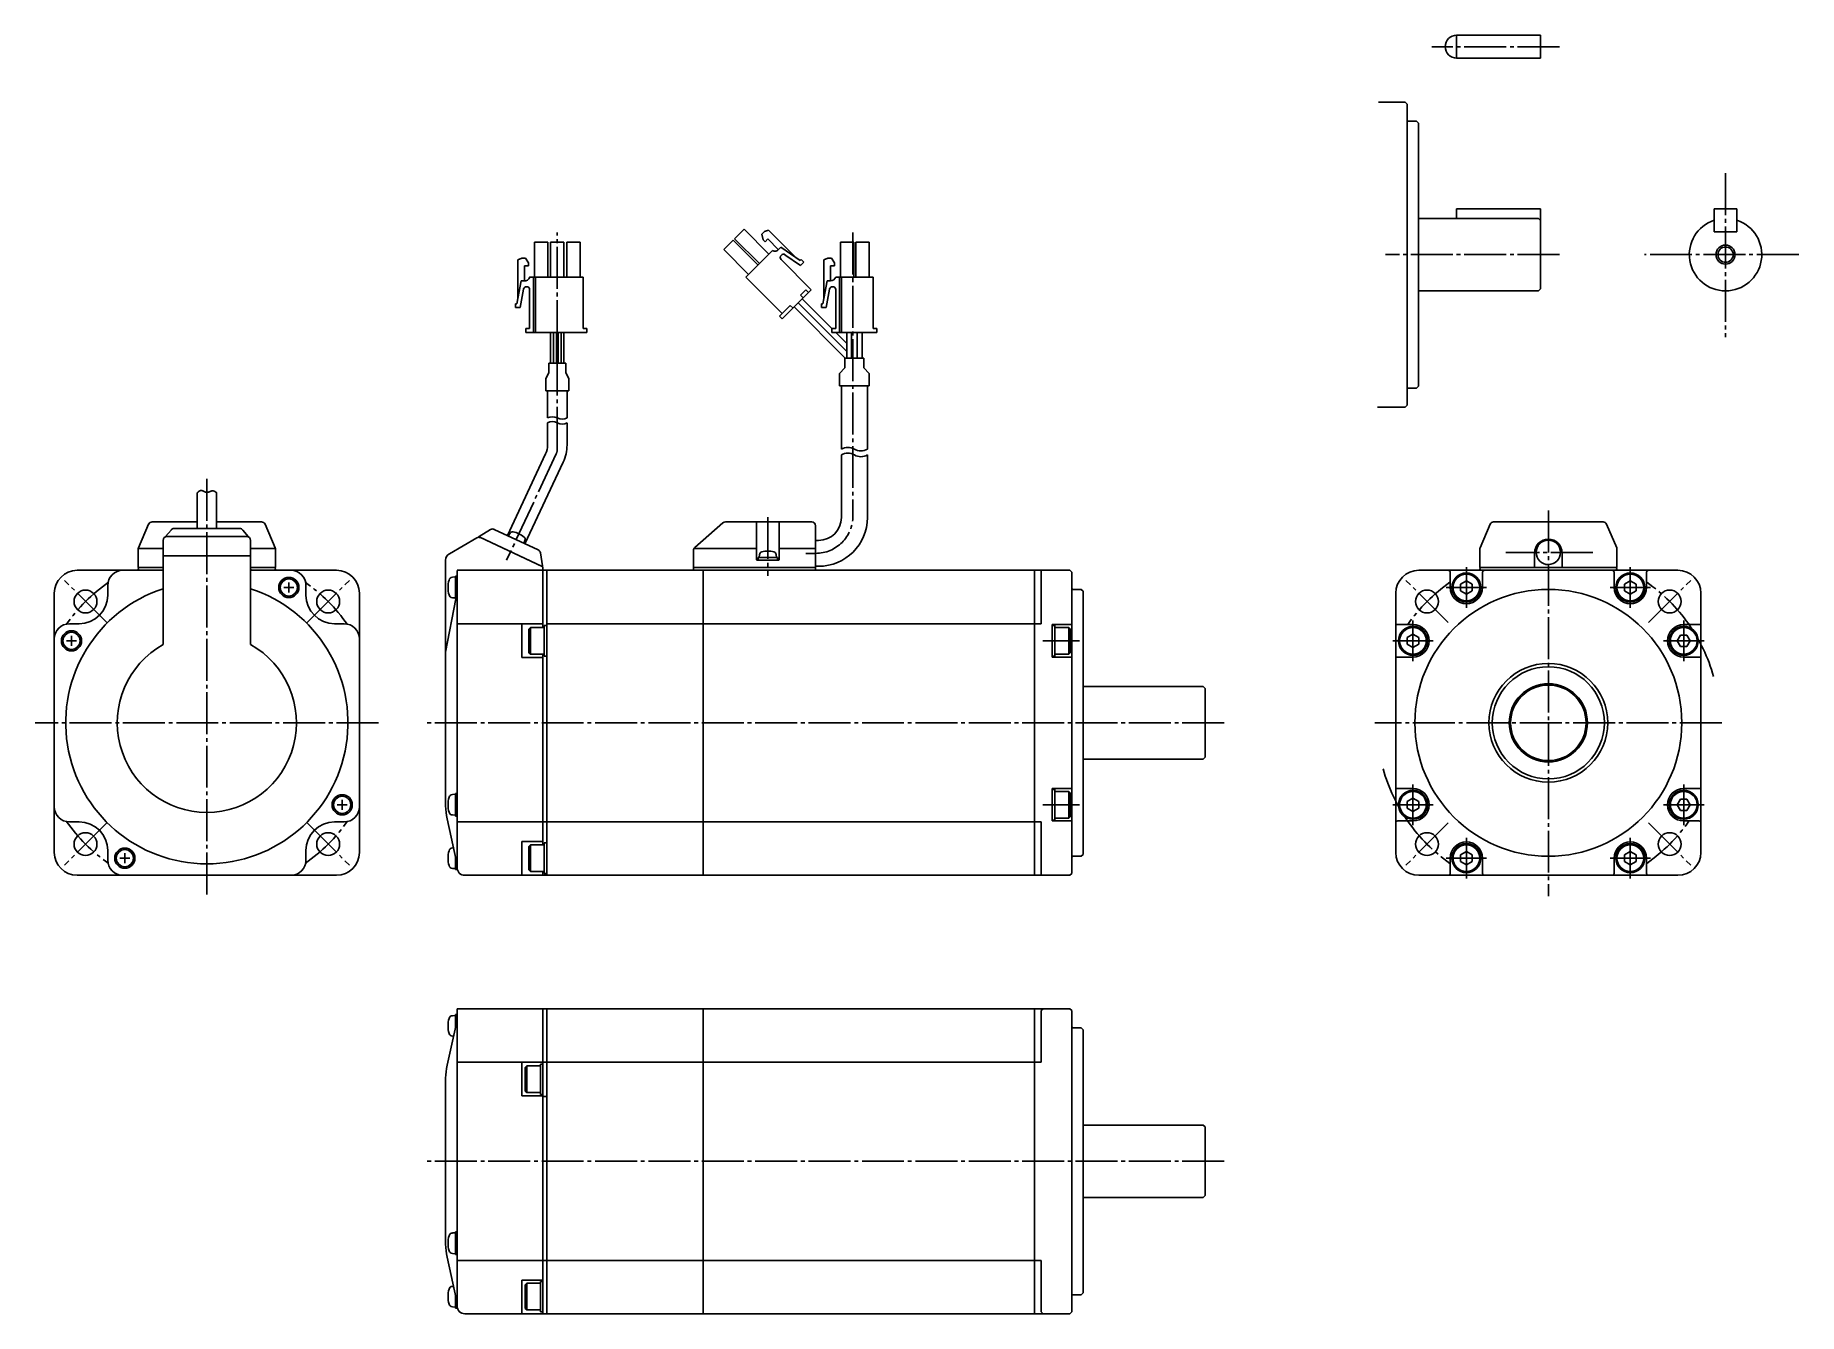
# Model space of a CAD drawing. Extents: x -213 to 250, y -140 to 195.
import ezdxf

# ---------------------------------------------------------------- set-up
doc = ezdxf.new("R2010")
doc.units = 0
doc.linetypes.add('DASH_CENTER', pattern=[14, 11, -1, 1, -1])
doc.layers.get('0').update_dxf_attribs({"linetype": 'CONTINUOUS'})

msp = doc.modelspace()

# ---------------------------------------------------------------- linework, layer by layer
at = {"color": 7, "linetype": 'CONTINUOUS'}
for p, q in [((181.81, 195.35), (159.81, 195.35)), ((159.81, 189.35), (159.81, 195.35)), ((181.81, 189.35), (181.81, 195.35)), ((181.81, 189.35), (159.81, 189.35)), ((139.31, 177.8), (146.31, 177.8)), ((141.62, 177.8), (146.31, 177.8)), ((146.31, 177.8), (146.81, 177.3)), ((146.81, 177.3), (146.81, 137.8)), ((147.11, 172.8), (149.31, 172.8)), ((149.31, 172.8), (149.81, 172.3)), ((149.81, 172.3), (149.81, 137.8)), ((159.81, 147.3), (159.81, 149.8)), ((159.81, 149.8), (181.81, 149.8)), ((181.81, 128.8), (181.81, 149.8)), ((227.33, 149.8), (233.33, 149.8)), ((-27.06, 144.47), (-29.53, 141.99)), ((-20.55, 137.96), (-27.06, 144.47)), ((-22.44, 143.15), (-21.73, 143.85)), ((-20.67, 144.21), (-21.73, 143.85)), ((-20.67, 144.21), (-13.51, 137.05)), ((181.31, 147.3), (149.81, 147.3)), ((181.31, 147.3), (149.81, 147.3)), ((181.81, 146.8), (181.31, 147.3)), ((181.81, 146.8), (181.31, 147.3)), ((181.81, 128.8), (181.81, 146.8)), ((227.33, 143.8), (233.33, 143.8)), ((-82.03, 141.1), (-82.03, 131.9)), ((-78.54, 141.1), (-82.03, 141.1)), ((-78.54, 131.9), (-78.54, 141.1)), ((-77.79, 141.1), (-74.29, 141.1)), ((-77.79, 131.9), (-77.79, 141.1)), ((-74.29, 141.1), (-74.29, 131.9)), ((-70.04, 141.1), (-73.54, 141.1)), ((-73.54, 141.1), (-73.54, 131.9)), ((-70.04, 131.9), (-70.04, 141.1)), ((-29.92, 141.6), (-32.4, 139.13)), ((-32.4, 139.13), (-25.89, 132.62)), ((-23.42, 135.1), (-29.92, 141.6)), ((-29.53, 141.99), (-23.03, 135.48)), ((-26.6, 131.91), (-19.67, 138.84)), ((-22.08, 141.73), (-22.44, 143.15)), ((-21.55, 141.2), (-22.08, 141.73)), ((-21.55, 141.2), (-20.85, 141.91)), ((-20.85, 141.91), (-18.02, 139.08)), ((-17.38, 139.72), (-17.9, 139.2)), ((-12.36, 136.25), (-17.38, 139.72)), ((1.73, 141.1), (-1.77, 141.1)), ((-1.77, 141.1), (-1.77, 131.9)), ((1.73, 131.9), (1.73, 141.1)), ((5.78, 141.1), (2.28, 141.1)), ((2.28, 141.1), (2.28, 131.9)), ((5.78, 131.9), (5.78, 141.1)), ((-85.37, 136.9), (-86.37, 136.4)), ((-86.37, 126.27), (-86.37, 136.4)), ((-85.37, 136.9), (-84.37, 136.9)), ((-84.62, 134.9), (-83.62, 134.9)), ((-84.62, 130.9), (-84.62, 134.9)), ((-84.37, 136.9), (-83.62, 135.65)), ((-83.62, 135.65), (-83.62, 134.9)), ((-17.37, 137.61), (-17.28, 137.69)), ((-17.37, 136.55), (-9.42, 128.59)), ((-12.24, 134.96), (-16.33, 137.78)), ((-12.07, 136.55), (-12.36, 136.25)), ((-12.24, 134.96), (-11.36, 135.84)), ((-11.36, 135.84), (-12.07, 136.55)), ((-5.11, 136.9), (-6.11, 136.4)), ((-6.11, 126.27), (-6.11, 136.4)), ((-4.11, 136.9), (-5.11, 136.9)), ((-4.36, 134.9), (-3.36, 134.9)), ((-4.36, 130.9), (-4.36, 134.9)), ((-4.11, 136.9), (-3.36, 135.65)), ((-4.11, 136.9), (-4.11, 136.9)), ((-3.36, 135.65), (-3.36, 134.9)), ((146.81, 137.8), (146.81, 98.3)), ((149.81, 137.8), (149.81, 103.3)), ((-86.62, 124.9), (-85.53, 130.9)), ((-84.79, 130.9), (-85.53, 130.9)), ((-83.29, 131.9), (-79.78, 131.9)), ((-82.28, 131.89), (-82.29, 117.4)), ((-81.79, 117.4), (-81.78, 131.89)), ((-79.78, 131.9), (-78.54, 131.9)), ((-77.79, 131.9), (-78.54, 131.9)), ((-74.29, 131.9), (-77.79, 131.9)), ((-69.29, 131.9), (-74.29, 131.9)), ((-69.29, 131.9), (-69.29, 118.4)), ((-17.05, 122.37), (-26.6, 131.91)), ((-5.27, 130.9), (-6.11, 126.27)), ((-4.52, 130.9), (-5.27, 130.9)), ((-2.02, 131.9), (-3.02, 131.9)), ((6.78, 131.9), (-3.02, 131.9)), ((-2.02, 117.4), (-2.02, 131.89)), ((-1.52, 131.9), (-1.52, 117.4)), ((6.78, 131.9), (6.78, 118.4)), ((-87.04, 124.9), (-87.04, 123.9)), ((-86.62, 124.9), (-87.04, 124.9)), ((-84.9, 128.78), (-85.79, 123.9)), ((-84.16, 129.4), (-84.04, 129.4)), ((-83.29, 118.4), (-83.29, 128.65)), ((-17.05, 120.95), (-9.42, 128.59)), ((-12.88, 125.13), (-0.13, 112.37)), ((-12.24, 127.18), (-10.83, 128.59)), ((-12.24, 127.18), (-11.54, 126.47)), ((-4.02, 118.39), (-11.82, 126.19)), ((-10.83, 128.59), (-10.12, 127.88)), ((-10.83, 128.59), (-10.12, 127.88)), ((-6.77, 124.9), (-6.77, 123.9)), ((-6.36, 124.9), (-6.77, 124.9)), ((-6.11, 126.27), (-6.36, 124.9)), ((-4.64, 128.78), (-5.52, 123.9)), ((-3.9, 129.4), (-3.77, 129.4)), ((-3.02, 118.4), (-3.02, 128.65)), ((149.81, 128.3), (153.81, 128.3)), ((149.81, 128.3), (153.81, 128.3)), ((153.81, 128.3), (181.31, 128.3)), ((153.81, 128.3), (181.31, 128.3)), ((181.31, 128.3), (181.81, 128.8)), ((181.31, 128.3), (181.81, 128.8)), ((-87.04, 123.9), (-85.79, 123.9)), ((-17.76, 121.66), (-14.93, 124.49)), ((-17.76, 121.66), (-17.05, 120.95)), ((-14.93, 124.49), (-14.22, 123.78)), ((-13.94, 124.07), (-0.53, 110.65)), ((-6.77, 123.9), (-5.52, 123.9)), ((149.81, 103.3), (149.81, 121.88)), ((-83.29, 118.4), (-84.29, 118.4)), ((-84.29, 118.4), (-84.29, 117.4)), ((-84.29, 117.4), (-83.58, 117.4)), ((-83.58, 117.4), (-82.29, 117.4)), ((-82.29, 117.4), (-82.29, 118.4)), ((-68.29, 117.4), (-82.29, 117.4)), ((-82.29, 117.4), (-82.29, 117.4)), ((-77.79, 109.32), (-77.79, 117.4)), ((-77.04, 109.32), (-77.04, 117.4)), ((-76.29, 109.32), (-76.29, 117.4)), ((-75.79, 109.32), (-75.79, 117.4)), ((-75.04, 109.32), (-75.04, 117.4)), ((-74.29, 109.32), (-74.29, 117.4)), ((-68.29, 118.4), (-69.29, 118.4)), ((-68.29, 117.4), (-68.29, 118.4)), ((-3.02, 118.4), (-4.02, 118.4)), ((-4.02, 118.4), (-4.02, 117.4)), ((7.78, 117.4), (-4.02, 117.4)), ((-3.02, 117.4), (-0.13, 114.5)), ((-0.13, 117.4), (-0.13, 110.65)), ((1.12, 117.4), (1.12, 110.65)), ((2.62, 117.4), (2.62, 110.65)), ((3.87, 117.4), (3.87, 110.65)), ((7.78, 118.4), (6.78, 118.4)), ((7.78, 117.4), (7.78, 118.4)), ((-78.29, 106.82), (-79.04, 105.32)), ((-78.29, 109.32), (-73.79, 109.32)), ((-78.29, 109.32), (-78.29, 106.82)), ((-73.79, 106.82), (-73.79, 109.32)), ((-73.79, 106.82), (-73.04, 105.32)), ((-0.63, 108.15), (-2.03, 106.65)), ((-2.03, 106.65), (-2.03, 103.4)), ((-0.63, 110.65), (4.37, 110.65)), ((-0.63, 110.65), (-0.63, 108.15)), ((4.37, 108.15), (4.37, 110.65)), ((4.37, 108.15), (5.77, 106.65)), ((5.77, 106.65), (5.77, 103.4)), ((-79.04, 105.32), (-79.04, 102.07)), ((-79.04, 102.07), (-73.04, 102.07)), ((-78.59, 102.07), (-78.59, 94.96)), ((-73.49, 94.96), (-73.49, 102.07)), ((-73.04, 105.32), (-73.04, 102.07)), ((-2.03, 103.4), (5.77, 103.4)), ((-1.52, 103.4), (-1.52, 86.78)), ((5.27, 86.78), (5.27, 103.4)), ((149.31, 102.8), (147.11, 102.8)), ((149.81, 103.3), (149.31, 102.8)), ((146.31, 97.8), (139.05, 97.8)), ((146.81, 98.3), (146.31, 97.8)), ((-78.59, 87.85), (-78.59, 93.68)), ((-73.49, 93.68), (-73.49, 87.85)), ((-79.1, 85.54), (-89.13, 64.14)), ((-84.51, 61.98), (-74.48, 83.37)), ((-1.52, 68.85), (-1.52, 85.26)), ((5.27, 68.85), (5.27, 85.26)), ((-170.49, 75.32), (-170.49, 65.98)), ((-165.39, 75.36), (-165.39, 65.98)), ((-185.86, 60.89), (-183.2, 67.09)), ((-185.86, 60.89), (-183.2, 67.09)), ((-182.28, 67.7), (-170.49, 67.7)), ((-177.34, 65.57), (-178.75, 63.86)), ((-176.54, 65.98), (-159.34, 65.98)), ((-165.39, 67.7), (-153.6, 67.7)), ((-157.13, 63.86), (-158.53, 65.57)), ((-152.68, 67.09), (-150.02, 60.89)), ((-152.68, 67.09), (-150.02, 60.89)), ((-96.56, 63.91), (-93.52, 65.71)), ((-96.56, 63.91), (-93.52, 65.71)), ((-81.02, 60.36), (-92.59, 65.75)), ((-39.98, 61), (-32.61, 67.45)), ((-9.32, 67.7), (-31.95, 67.7)), ((-23.82, 67.7), (-23.82, 57.9)), ((-17.82, 57.9), (-17.82, 67.7)), ((-8.32, 55), (-8.32, 66.7)), ((165.94, 60.89), (168.6, 67.09)), ((169.52, 67.7), (193.36, 67.7)), ((193.36, 67.7), (193.86, 67.7)), ((193.86, 67.7), (198.2, 67.7)), ((199.12, 67.09), (201.78, 60.89)), ((-185.94, 55.7), (-185.94, 60.49)), ((-185.94, 55.7), (-185.94, 60.49)), ((-185.92, 60.7), (-179.39, 60.7)), ((-185.92, 60.7), (-179.77, 60.7)), ((-179.39, 62.86), (-179.39, 35.52)), ((-178.75, 63.86), (-157.13, 63.86)), ((-178.52, 63.86), (-157.36, 63.86)), ((-178.25, 63.86), (-157.62, 63.86)), ((-156.49, 62.86), (-156.49, 35.52)), ((-156.49, 60.7), (-149.96, 60.7)), ((-156.1, 60.7), (-149.96, 60.7)), ((-149.94, 60.49), (-149.94, 55.7)), ((-149.94, 60.49), (-149.94, 55.7)), ((-97.14, 63.53), (-104.34, 59.35)), ((-96.55, 63.74), (-80.04, 56.04)), ((-96.21, 63.58), (-79.82, 55.94)), ((-88.46, 64.69), (-88.86, 64.01)), ((-84.78, 62.11), (-84.51, 62.85)), ((-40.32, 55.7), (-40.32, 60.25)), ((-23.82, 60.7), (-40.22, 60.7)), ((-8.32, 60.7), (-17.82, 60.7)), ((-8.32, 62.85), (-7.52, 62.85)), ((165.86, 55.7), (165.86, 60.49)), ((201.86, 60.49), (201.86, 55.7)), ((-185.94, 55.7), (-179.39, 55.7)), ((-185.94, 55.7), (-182.44, 55.7)), ((-179.39, 58.77), (-156.49, 58.77)), ((-156.49, 55.7), (-149.94, 55.7)), ((-153.44, 55.7), (-149.94, 55.7)), ((-105.32, -6.79), (-105.32, 57.63)), ((-81.18, 56.52), (-81.18, 56.53)), ((-80.48, 59.62), (-79.9, 56.14)), ((-79.82, 55.94), (-79.82, 40)), ((-8.32, 55.7), (-40.32, 55.7)), ((-40.32, 55.7), (-40.32, 55)), ((-23.62, 57.7), (-18.02, 57.7)), ((-23.32, 58.34), (-23.32, 57.7)), ((-18.32, 58.34), (-23.32, 58.34)), ((-23.01, 59.12), (-23.07, 58.34)), ((-23.07, 58.34), (-22.12, 58.34)), ((-22.12, 58.34), (-19.52, 58.34)), ((-19.52, 58.34), (-18.57, 58.34)), ((-18.57, 58.34), (-18.64, 59.12)), ((-18.32, 57.7), (-18.32, 58.34)), ((-8.32, 56.05), (-7.53, 56.05)), ((165.86, 55.7), (183.86, 55.7)), ((180.26, 59.6), (180.26, 55.9)), ((201.86, 55.7), (183.86, 55.7)), ((187.46, 59.6), (187.46, 55.9)), ((-201.94, 55), (-179.39, 55)), ((-193.94, 48.5), (-193.94, 51)), ((-193.94, 48.5), (-193.94, 51)), ((-193.94, 48.5), (-193.94, 51)), ((-156.49, 55), (-133.94, 55)), ((-146.44, 50.5), (-146.44, 51.8)), ((-141.94, 48.5), (-141.94, 51)), ((-102.7, 53.25), (-103.55, 53.18)), ((-102.7, 47.5), (-102.7, 53.5)), ((-102.7, 53.5), (-102.32, 53.5)), ((-102.7, 50.5), (-102.7, 53.25)), ((-78.72, 55), (-102.32, 55)), ((-102.32, 54.97), (-102.32, -22.23)), ((-102.32, 53.5), (-102.32, 47.5)), ((-78.82, 55), (-78.82, 15)), ((-78.72, 55), (58.38, 55)), ((-37.82, 54.9), (-37.82, 15)), ((49.08, 55), (49.08, 52.35)), ((49.08, 55), (49.08, 15)), ((49.08, 55), (51.38, 55)), ((50.88, 55), (50.88, 41)), ((51.38, 55), (58.38, 55)), ((58.38, 55), (58.88, 54.5)), ((58.88, 54.5), (58.88, 15)), ((149.86, 55), (217.86, 55)), ((158.11, 54.5), (158.11, 50.5)), ((162.36, 52.23), (160.86, 51.37)), ((160.86, 51.37), (160.86, 49.63)), ((163.86, 51.37), (162.36, 52.23)), ((163.86, 49.63), (163.86, 51.37)), ((166.61, 54.5), (166.61, 50.5)), ((201.11, 50.5), (201.11, 54.5)), ((205.36, 52.23), (203.86, 51.37)), ((203.86, 51.37), (203.86, 49.63)), ((206.86, 51.37), (205.36, 52.23)), ((206.86, 49.63), (206.86, 51.37)), ((209.61, 50.5), (209.61, 54.5)), ((-207.94, 49), (-207.94, -19)), ((-146.44, 50.5), (-147.74, 50.5)), ((-146.44, 50.5), (-146.44, 49.2)), ((-146.44, 50.5), (-145.14, 50.5)), ((-127.94, -19), (-127.94, 49)), ((-102.62, 47.5), (-105.32, 33.49)), ((-103.55, 47.82), (-102.7, 47.75)), ((-102.7, 47.75), (-102.7, 50.5)), ((-102.7, 47.5), (-102.32, 47.5)), ((59.18, 50), (61.38, 50)), ((61.38, 50), (61.88, 49.5)), ((61.88, 49.5), (61.88, 15)), ((143.86, 49), (143.86, -19)), ((160.86, 49.63), (162.36, 48.77)), ((162.36, 48.77), (163.86, 49.63)), ((203.86, 49.63), (205.36, 48.77)), ((205.36, 48.77), (206.86, 49.63)), ((223.86, 49), (223.86, -19)), ((-127.94, 45), (-127.94, -15)), ((-207.94, -7), (-207.94, 37)), ((-207.94, -7), (-207.94, 37)), ((-207.94, -7), (-207.94, 37)), ((-207.94, -7), (-207.94, 37)), ((-207.94, -7), (-207.94, 37)), ((-201.44, 41), (-203.94, 41)), ((-201.44, 41), (-203.94, 41)), ((-201.44, 41), (-203.94, 41)), ((-203.44, 36.5), (-203.44, 37.8)), ((-131.94, 41), (-134.44, 41)), ((-131.94, 41), (-134.44, 41)), ((-127.94, 37), (-127.94, -7)), ((-127.94, 37), (-127.94, -7)), ((-127.94, 37), (-127.94, -7)), ((-127.94, 37), (-127.94, -7)), ((-127.94, 37), (-127.94, -7)), ((-102.32, 41), (-79.82, 41)), ((-85.32, 32.16), (-85.32, 41)), ((-83.06, 40), (-83.46, 39.6)), ((-83.46, 39.6), (-83.46, 33.4)), ((-83.06, 40), (-83.06, 33.59)), ((-83.06, 40), (-79.46, 40)), ((-83.06, 39.24), (-83.06, 33)), ((-79.46, 33.59), (-79.46, 40.5)), ((-79.46, 40.5), (-78.82, 40.5)), ((-79.46, 32.5), (-79.46, 39.24)), ((-36.82, 41), (-78.82, 41)), ((-36.82, 41), (50.88, 41)), ((58.88, 40.75), (53.78, 40.75)), ((53.78, 40.75), (53.78, 32.25)), ((53.78, 40.5), (54.42, 40.5)), ((54.42, 40.5), (54.42, 32.5)), ((54.42, 40), (58.07, 40)), ((58.42, 39.65), (58.07, 40)), ((58.07, 33), (58.07, 40)), ((58.42, 39.65), (58.42, 33.35)), ((148.36, 40.75), (144.36, 40.75)), ((148.36, 38.23), (146.86, 37.37)), ((146.86, 37.37), (146.86, 35.63)), ((149.86, 37.37), (148.36, 38.23)), ((149.86, 35.63), (149.86, 37.37)), ((218.49, 38), (217.62, 36.5)), ((220.22, 38), (218.49, 38)), ((223.36, 40.75), (219.36, 40.75)), ((221.09, 36.5), (220.22, 38)), ((-203.44, 36.5), (-204.74, 36.5)), ((-203.44, 36.5), (-202.14, 36.5)), ((-203.44, 36.5), (-203.44, 35.2)), ((-83.46, 33.4), (-83.06, 33)), ((-83.06, 33), (-79.46, 33)), ((-79.82, 33), (-79.82, -17)), ((-79.82, 32.8), (-79.82, -5)), ((-79.46, 32.5), (-78.82, 32.5)), ((54.42, 32.5), (53.78, 32.5)), ((58.07, 33), (54.42, 33)), ((58.07, 33), (58.42, 33.35)), ((146.86, 35.63), (148.36, 34.77)), ((148.36, 34.77), (149.86, 35.63)), ((217.62, 36.5), (218.49, 35)), ((218.49, 35), (220.22, 35)), ((220.22, 35), (221.09, 36.5)), ((-85.32, 32.16), (-79.82, 32.16)), ((53.78, 32.25), (58.88, 32.25)), ((148.36, 32.25), (144.36, 32.25)), ((223.36, 32.25), (219.36, 32.25)), ((93.37, 24.5), (61.87, 24.5)), ((93.37, 24.5), (61.87, 24.5)), ((93.87, 24), (93.37, 24.5)), ((93.87, 24), (93.37, 24.5)), ((93.87, 6), (93.87, 24)), ((93.87, 6), (93.87, 24)), ((-78.82, 15), (-78.82, -25)), ((-37.82, 15), (-37.82, -24.9)), ((49.08, 15), (49.08, -25)), ((58.88, 15), (58.88, -24.5)), ((61.88, 15), (61.88, -19.5)), ((61.87, 5.5), (65.87, 5.5)), ((61.87, 5.5), (65.87, 5.5)), ((65.87, 5.5), (93.37, 5.5)), ((65.87, 5.5), (93.37, 5.5)), ((93.37, 5.5), (93.87, 6)), ((93.37, 5.5), (93.87, 6)), ((-102.7, -3.75), (-103.55, -3.82)), ((-102.7, -9.5), (-102.7, -3.5)), ((-102.7, -3.5), (-102.32, -3.5)), ((-102.7, -6.5), (-102.7, -3.75)), ((-102.32, -3.5), (-102.32, -9.5)), ((58.88, -2.25), (53.78, -2.25)), ((53.78, -2.25), (53.78, -10.75)), ((53.78, -2.5), (54.42, -2.5)), ((54.42, -2.5), (54.42, -10.5)), ((54.42, -3), (58.07, -3)), ((58.07, -10), (58.07, -3)), ((58.42, -3.35), (58.07, -3)), ((58.42, -3.35), (58.42, -9.65)), ((61.87, -19.5), (61.87, -0.92)), ((144.36, -2.25), (148.36, -2.25)), ((219.36, -2.25), (223.36, -2.25)), ((-132.44, -6.5), (-133.74, -6.5)), ((-132.44, -6.5), (-132.44, -5.2)), ((-132.44, -6.5), (-131.14, -6.5)), ((-132.44, -6.5), (-132.44, -7.8)), ((-103.55, -9.18), (-102.7, -9.25)), ((-102.7, -9.25), (-102.7, -6.5)), ((148.36, -4.77), (146.86, -5.63)), ((146.86, -5.63), (146.86, -7.37)), ((146.86, -7.37), (148.36, -8.23)), ((149.86, -5.63), (148.36, -4.77)), ((148.36, -8.23), (149.86, -7.37)), ((149.86, -7.37), (149.86, -5.63)), ((218.49, -5), (217.62, -6.5)), ((217.62, -6.5), (218.49, -8)), ((220.22, -5), (218.49, -5)), ((218.49, -8), (220.22, -8)), ((221.09, -6.5), (220.22, -5)), ((220.22, -8), (221.09, -6.5)), ((-201.44, -11), (-203.94, -11)), ((-201.44, -11), (-203.94, -11)), ((-131.94, -11), (-134.44, -11)), ((-131.94, -11), (-134.44, -11)), ((-131.94, -11), (-134.44, -11)), ((-104.94, -10.16), (-102.38, -21.78)), ((-102.7, -9.5), (-102.32, -9.5)), ((-36.82, -11), (-102.32, -11)), ((50.88, -11), (-36.82, -11)), ((50.88, -11), (50.88, -25)), ((54.42, -10.5), (53.78, -10.5)), ((53.78, -10.75), (58.88, -10.75)), ((58.07, -10), (54.42, -10)), ((58.07, -10), (58.42, -9.65)), ((144.36, -10.75), (148.36, -10.75)), ((219.36, -10.75), (223.36, -10.75)), ((-103.25, -17.8), (-103.55, -17.82)), ((-102.32, -17.5), (-102.32, -23.5)), ((-85.32, -25), (-85.32, -16.16)), ((-85.32, -16.16), (-79.82, -16.16)), ((-83.06, -17), (-83.46, -17.4)), ((-83.06, -17), (-83.46, -17.4)), ((-83.46, -17.4), (-83.46, -23.24)), ((-83.46, -17.76), (-83.46, -23.6)), ((-83.06, -17), (-83.06, -23.24)), ((-79.46, -17), (-83.06, -17)), ((-83.06, -17.76), (-83.06, -24)), ((-78.82, -16.5), (-79.46, -16.5)), ((-79.46, -23.24), (-79.46, -16.5)), ((-79.46, -24.5), (-79.46, -17.76)), ((-193.94, -21), (-193.94, -18.5)), ((-193.94, -21), (-193.94, -18.5)), ((-193.94, -21), (-193.94, -18.5)), ((-189.44, -20.5), (-190.74, -20.5)), ((-189.44, -20.5), (-189.44, -19.2)), ((-189.44, -20.5), (-189.44, -21.8)), ((-189.44, -20.5), (-188.14, -20.5)), ((-141.94, -21), (-141.94, -18.5)), ((-141.94, -21), (-141.94, -18.5)), ((-102.7, -23.5), (-102.7, -20.29)), ((-102.32, -22.23), (-102.32, -23)), ((49.08, -22.35), (49.08, -25)), ((61.38, -20), (59.18, -20)), ((61.88, -19.5), (61.38, -20)), ((158.11, -20.5), (158.11, -24.5)), ((162.36, -18.77), (160.86, -19.63)), ((160.86, -19.63), (160.86, -21.37)), ((160.86, -21.37), (162.36, -22.23)), ((163.86, -19.63), (162.36, -18.77)), ((162.36, -22.23), (163.86, -21.37)), ((163.86, -21.37), (163.86, -19.63)), ((166.61, -20.5), (166.61, -24.5)), ((201.11, -24.5), (201.11, -20.5)), ((205.36, -18.77), (203.86, -19.63)), ((203.86, -19.63), (203.86, -21.37)), ((203.86, -21.37), (205.36, -22.23)), ((206.86, -19.63), (205.36, -18.77)), ((205.36, -22.23), (206.86, -21.37)), ((206.86, -21.37), (206.86, -19.63)), ((209.61, -24.5), (209.61, -20.5)), ((-201.94, -25), (-133.94, -25)), ((-103.55, -23.18), (-102.7, -23.25)), ((-102.7, -23.5), (-102.32, -23.5)), ((-100.32, -25), (-36.82, -25)), ((-83.46, -23.6), (-83.06, -24)), ((-83.06, -24), (-79.46, -24)), ((-79.82, -24), (-79.82, -25)), ((-79.46, -24.5), (-78.82, -24.5)), ((58.38, -25), (-37.82, -25)), ((51.38, -25), (49.08, -25)), ((58.88, -24.5), (58.38, -25)), ((217.86, -25), (149.86, -25)), ((-78.72, -60), (-102.32, -60)), ((-102.32, -60.03), (-102.32, -137.23)), ((-79.82, -60), (-79.82, -140)), ((-78.72, -60), (-78.82, -60.1)), ((-78.82, -60.1), (-78.82, -100)), ((-78.72, -60), (58.38, -60)), ((-37.82, -60), (-37.82, -100)), ((49.08, -60), (51.38, -60)), ((49.08, -60), (49.08, -100)), ((49.08, -60), (49.08, -62.65)), ((51.38, -60), (50.88, -60.5)), ((51.38, -60), (58.38, -60)), ((58.38, -60), (58.88, -60.5)), ((-102.32, -62.99), (-104.94, -74.84)), ((-102.7, -61.75), (-103.55, -61.82)), ((-102.7, -61.5), (-102.32, -61.5)), ((-102.7, -64.71), (-102.7, -61.5)), ((-102.7, -64.5), (-102.7, -61.75)), ((-102.32, -61.5), (-102.32, -67.5)), ((50.88, -60.5), (50.88, -74)), ((58.88, -60.5), (58.88, -100)), ((-103.55, -67.18), (-103.25, -67.2)), ((59.18, -65), (61.38, -65)), ((61.38, -65), (61.88, -65.5)), ((61.88, -65.5), (61.88, -100)), ((-105.32, -100), (-105.32, -78.21)), ((-102.32, -74), (-79.82, -74)), ((-85.32, -82.84), (-85.32, -74)), ((-36.82, -74), (-85.32, -74)), ((-84.06, -75), (-84.46, -75.4)), ((-84.46, -75.4), (-84.46, -81.6)), ((-84.06, -75), (-80.46, -75)), ((-84.06, -75), (-84.06, -81.41)), ((-84.06, -75.76), (-84.06, -82)), ((-80.46, -74.5), (-79.82, -74.5)), ((-80.46, -81.41), (-80.46, -74.5)), ((-80.46, -82.5), (-80.46, -75.76)), ((-79.82, -74), (-79.82, -81.41)), ((-36.82, -74), (50.88, -74)), ((-85.32, -82.84), (-79.82, -82.84)), ((-84.46, -81.6), (-84.06, -82)), ((-84.06, -82), (-80.46, -82)), ((-80.46, -82.5), (-79.82, -82.5)), ((-79.82, -83), (-78.82, -83)), ((93.37, -90.5), (61.87, -90.5)), ((93.37, -90.5), (61.87, -90.5)), ((93.87, -91), (93.37, -90.5)), ((93.87, -91), (93.37, -90.5)), ((93.87, -109), (93.87, -91)), ((93.87, -109), (93.87, -91)), ((-105.32, -121.79), (-105.32, -100)), ((-78.82, -100), (-78.82, -140)), ((-37.82, -100), (-37.82, -140)), ((49.08, -100), (49.08, -140)), ((58.88, -100), (58.88, -139.5)), ((61.88, -100), (61.88, -134.5)), ((61.87, -109.5), (65.87, -109.5)), ((61.87, -109.5), (65.87, -109.5)), ((65.87, -109.5), (93.37, -109.5)), ((65.87, -109.5), (93.37, -109.5)), ((93.37, -109.5), (93.87, -109)), ((93.37, -109.5), (93.87, -109)), ((-102.7, -118.75), (-103.55, -118.82)), ((-102.7, -118.5), (-102.32, -118.5)), ((-102.7, -124.5), (-102.7, -118.5)), ((-102.7, -121.5), (-102.7, -118.75)), ((-102.32, -118.5), (-102.32, -124.5)), ((61.87, -134.5), (61.87, -115.92)), ((-103.55, -124.18), (-102.7, -124.25)), ((-102.7, -124.25), (-102.7, -121.5)), ((-102.7, -124.5), (-102.32, -124.5)), ((-104.94, -125.16), (-102.38, -136.78)), ((-102.32, -126), (-79.82, -126)), ((50.88, -126), (-79.82, -126)), ((50.88, -126), (50.88, -139.5)), ((-103.25, -132.8), (-103.55, -132.82)), ((-102.32, -132.5), (-102.32, -138.5)), ((-85.32, -131.16), (-79.82, -131.16)), ((-85.32, -140), (-85.32, -131.16)), ((-84.06, -132), (-84.46, -132.4)), ((-84.06, -132), (-84.46, -132.4)), ((-84.46, -132.4), (-84.46, -138.24)), ((-84.46, -132.76), (-84.46, -138.6)), ((-80.46, -132), (-84.06, -132)), ((-84.06, -132), (-84.06, -138.24)), ((-84.06, -132.76), (-84.06, -139)), ((-80.46, -138.24), (-80.46, -131.5)), ((-79.82, -131.5), (-80.46, -131.5)), ((-80.46, -139.5), (-80.46, -132.76)), ((-103.55, -138.18), (-102.7, -138.25)), ((-102.7, -138.5), (-102.7, -135.29)), ((-102.7, -138.5), (-102.32, -138.5)), ((-102.32, -137.23), (-102.32, -138)), ((-84.46, -138.6), (-84.06, -139)), ((61.38, -135), (59.18, -135)), ((61.88, -134.5), (61.38, -135)), ((-100.32, -140), (58.38, -140)), ((-84.06, -139), (-80.46, -139)), ((-80.46, -139.5), (-79.82, -139.5)), ((50.88, -139.5), (51.38, -140)), ((58.88, -139.5), (58.38, -140))]:
    msp.add_line(p, q, dxfattribs=at)
at = {"color": 1, "linetype": 'DASH_CENTER'}
for p, q in [((186.81, 192.35), (153.29, 192.35)), ((230.33, 159.18), (230.33, 116.19)), ((-76.04, 86.84), (-76.04, 143.6)), ((1.5, 143.6), (1.5, 69.25)), ((186.81, 137.8), (141.15, 137.8)), ((249.52, 137.8), (209.05, 137.8)), ((-76.32, 85.58), (-89.35, 57.62)), ((-167.94, -30), (-167.94, 79.09)), ((183.86, 70.7), (183.86, -30.5)), ((-20.82, 68.97), (-20.82, 53.57)), ((-10.82, 59.45), (-8.3, 59.45)), ((162.36, 50.5), (162.36, 55.82)), ((195.52, 59.7), (172.75, 59.7)), ((205.36, 55.82), (205.36, 50.5)), ((-194.21, 41.27), (-205.3, 52.37)), ((-141.66, 41.27), (-130.57, 52.37)), ((157.58, 41.27), (146.49, 52.37)), ((210.13, 41.27), (221.22, 52.37)), ((162.36, 50.5), (157.04, 50.5)), ((167.68, 50.5), (162.36, 50.5)), ((162.36, 45.18), (162.36, 50.5)), ((205.36, 50.5), (200.04, 50.5)), ((210.68, 50.5), (205.36, 50.5)), ((205.36, 50.5), (205.36, 45.18)), ((148.36, 36.5), (148.36, 41.82)), ((219.36, 36.5), (219.36, 41.82)), ((51.28, 36.5), (60.92, 36.5)), ((143.04, 36.5), (148.36, 36.5)), ((148.36, 36.5), (153.68, 36.5)), ((148.36, 31.18), (148.36, 36.5)), ((214.04, 36.5), (219.36, 36.5)), ((219.36, 36.5), (224.68, 36.5)), ((219.36, 31.18), (219.36, 36.5)), ((-122.94, 15), (-212.94, 15)), ((98.87, 15), (-110.32, 15)), ((229.36, 15), (138.36, 15)), ((148.36, -6.5), (148.36, -1.18)), ((219.36, -6.5), (219.36, -1.18)), ((60.92, -6.5), (51.28, -6.5)), ((148.36, -6.5), (143.04, -6.5)), ((148.36, -11.82), (148.36, -6.5)), ((153.68, -6.5), (148.36, -6.5)), ((219.36, -6.5), (214.04, -6.5)), ((219.36, -11.82), (219.36, -6.5)), ((224.68, -6.5), (219.36, -6.5)), ((-194.21, -11.27), (-205.3, -22.37)), ((-141.66, -11.27), (-130.57, -22.37)), ((157.58, -11.27), (146.49, -22.37)), ((210.13, -11.27), (221.22, -22.37)), ((162.36, -20.5), (162.36, -15.18)), ((205.36, -15.18), (205.36, -20.5)), ((157.04, -20.5), (162.36, -20.5)), ((162.36, -20.5), (167.68, -20.5)), ((162.36, -25.82), (162.36, -20.5)), ((200.04, -20.5), (205.36, -20.5)), ((205.36, -20.5), (205.36, -25.82)), ((205.36, -20.5), (210.68, -20.5)), ((98.87, -100), (-110.32, -100))]:
    msp.add_line(p, q, dxfattribs=at)
for p, q in [((227.33, 149.8), (227.33, 143.8)), ((233.33, 149.8), (233.33, 143.8))]:
    msp.add_line(p, q)
at = {"color": 2}
msp.add_polyline3d([(-165.39, 75.36, 0), (-165.41, 75.38, 0), (-165.43, 75.39, 0), (-165.45, 75.41, 0), (-165.47, 75.42, 0), (-165.5, 75.44, 0), (-165.52, 75.46, 0), (-165.54, 75.47, 0), (-165.56, 75.49, 0), (-165.58, 75.5, 0), (-165.6, 75.52, 0), (-165.63, 75.53, 0), (-165.65, 75.55, 0), (-165.67, 75.56, 0), (-165.69, 75.58, 0), (-165.71, 75.59, 0), (-165.74, 75.61, 0), (-165.76, 75.62, 0), (-165.78, 75.63, 0), (-165.8, 75.65, 0), (-165.82, 75.66, 0), (-165.84, 75.67, 0), (-165.87, 75.69, 0), (-165.89, 75.7, 0), (-165.91, 75.71, 0), (-165.93, 75.72, 0), (-165.95, 75.73, 0), (-165.98, 75.74, 0), (-166, 75.75, 0), (-166.02, 75.76, 0), (-166.04, 75.77, 0), (-166.06, 75.78, 0), (-166.09, 75.79, 0), (-166.11, 75.8, 0), (-166.13, 75.8, 0), (-166.16, 75.81, 0), (-166.18, 75.82, 0), (-166.2, 75.82, 0), (-166.22, 75.83, 0), (-166.25, 75.83, 0), (-166.27, 75.84, 0), (-166.29, 75.84, 0), (-166.31, 75.84, 0), (-166.34, 75.84, 0), (-166.36, 75.85, 0), (-166.38, 75.85, 0), (-166.4, 75.85, 0), (-166.43, 75.85, 0), (-166.45, 75.85, 0), (-166.47, 75.84, 0), (-166.5, 75.84, 0), (-166.52, 75.84, 0), (-166.54, 75.84, 0), (-166.57, 75.83, 0), (-166.59, 75.83, 0), (-166.61, 75.82, 0), (-166.64, 75.82, 0), (-166.66, 75.81, 0), (-166.68, 75.81, 0), (-166.71, 75.8, 0), (-166.73, 75.8, 0), (-166.75, 75.79, 0), (-166.78, 75.78, 0), (-166.8, 75.77, 0), (-166.83, 75.77, 0), (-166.85, 75.76, 0), (-166.87, 75.75, 0), (-166.9, 75.74, 0), (-166.92, 75.73, 0), (-166.94, 75.72, 0), (-166.97, 75.72, 0), (-166.99, 75.71, 0), (-167.02, 75.7, 0), (-167.04, 75.69, 0), (-167.06, 75.68, 0), (-167.09, 75.67, 0), (-167.11, 75.66, 0), (-167.14, 75.65, 0), (-167.16, 75.64, 0), (-167.19, 75.63, 0), (-167.21, 75.62, 0), (-167.24, 75.61, 0), (-167.26, 75.6, 0), (-167.28, 75.59, 0), (-167.31, 75.58, 0), (-167.33, 75.58, 0), (-167.36, 75.57, 0), (-167.38, 75.56, 0), (-167.41, 75.55, 0), (-167.43, 75.54, 0), (-167.45, 75.53, 0), (-167.48, 75.53, 0), (-167.5, 75.52, 0), (-167.53, 75.51, 0), (-167.55, 75.5, 0), (-167.58, 75.5, 0), (-167.6, 75.49, 0), (-167.63, 75.49, 0), (-167.65, 75.48, 0), (-167.68, 75.48, 0), (-167.7, 75.47, 0), (-167.72, 75.47, 0), (-167.75, 75.46, 0), (-167.77, 75.46, 0), (-167.8, 75.46, 0), (-167.82, 75.46, 0), (-167.85, 75.46, 0), (-167.87, 75.45, 0), (-167.9, 75.45, 0), (-167.92, 75.45, 0), (-167.94, 75.46, 0), (-167.97, 75.46, 0), (-167.99, 75.46, 0), (-168.02, 75.46, 0), (-168.04, 75.47, 0), (-168.07, 75.47, 0), (-168.09, 75.47, 0), (-168.12, 75.48, 0), (-168.14, 75.48, 0), (-168.16, 75.49, 0), (-168.19, 75.5, 0), (-168.21, 75.5, 0), (-168.24, 75.51, 0), (-168.26, 75.52, 0), (-168.29, 75.53, 0), (-168.31, 75.53, 0), (-168.34, 75.54, 0), (-168.36, 75.55, 0), (-168.38, 75.56, 0), (-168.41, 75.57, 0), (-168.43, 75.58, 0), (-168.46, 75.59, 0), (-168.48, 75.6, 0), (-168.5, 75.61, 0), (-168.53, 75.62, 0), (-168.55, 75.63, 0), (-168.58, 75.64, 0), (-168.6, 75.65, 0), (-168.63, 75.67, 0), (-168.65, 75.68, 0), (-168.67, 75.69, 0), (-168.7, 75.7, 0), (-168.72, 75.71, 0), (-168.75, 75.72, 0), (-168.77, 75.73, 0), (-168.79, 75.74, 0), (-168.82, 75.75, 0), (-168.84, 75.76, 0), (-168.86, 75.78, 0), (-168.89, 75.79, 0), (-168.91, 75.8, 0), (-168.93, 75.81, 0), (-168.96, 75.82, 0), (-168.98, 75.83, 0), (-169, 75.84, 0), (-169.03, 75.84, 0), (-169.05, 75.85, 0), (-169.07, 75.86, 0), (-169.1, 75.87, 0), (-169.12, 75.88, 0), (-169.14, 75.89, 0), (-169.17, 75.89, 0), (-169.19, 75.9, 0), (-169.21, 75.91, 0), (-169.24, 75.91, 0), (-169.26, 75.92, 0), (-169.28, 75.92, 0), (-169.3, 75.93, 0), (-169.33, 75.93, 0), (-169.35, 75.93, 0), (-169.37, 75.93, 0), (-169.39, 75.94, 0), (-169.42, 75.94, 0), (-169.44, 75.94, 0), (-169.46, 75.94, 0), (-169.48, 75.94, 0), (-169.5, 75.94, 0), (-169.53, 75.93, 0), (-169.55, 75.93, 0), (-169.57, 75.93, 0), (-169.59, 75.92, 0), (-169.61, 75.92, 0), (-169.64, 75.91, 0), (-169.66, 75.91, 0), (-169.68, 75.9, 0), (-169.7, 75.89, 0), (-169.72, 75.89, 0), (-169.74, 75.88, 0), (-169.76, 75.87, 0), (-169.79, 75.86, 0), (-169.81, 75.85, 0), (-169.83, 75.84, 0), (-169.85, 75.83, 0), (-169.87, 75.81, 0), (-169.89, 75.8, 0), (-169.91, 75.79, 0), (-169.93, 75.78, 0), (-169.95, 75.76, 0), (-169.97, 75.75, 0), (-170, 75.73, 0), (-170.02, 75.72, 0), (-170.04, 75.71, 0), (-170.06, 75.69, 0), (-170.08, 75.67, 0), (-170.1, 75.66, 0), (-170.12, 75.64, 0), (-170.14, 75.63, 0), (-170.16, 75.61, 0), (-170.18, 75.59, 0), (-170.2, 75.57, 0), (-170.22, 75.56, 0), (-170.24, 75.54, 0), (-170.26, 75.52, 0), (-170.28, 75.5, 0), (-170.3, 75.49, 0), (-170.32, 75.47, 0), (-170.34, 75.45, 0), (-170.37, 75.43, 0), (-170.38, 75.41, 0), (-170.41, 75.39, 0), (-170.43, 75.37, 0), (-170.45, 75.35, 0), (-170.47, 75.34, 0), (-170.49, 75.32, 0)], dxfattribs=at)
at = {"color": 2, "linetype": 'CONTINUOUS'}
msp.add_circle((230.33, 137.8), 2.5, dxfattribs=at)
at = {"color": 7, "linetype": 'CONTINUOUS'}
for centre, radius in [((230.33, 137.8), 2), ((-146.44, 50.5), 2.65), ((-146.44, 50.5), 2.25), ((162.36, 50.5), 3.8), ((162.36, 50.5), 3.5), ((205.36, 50.5), 3.8), ((205.36, 50.5), 3.5), ((-199.76, 46.82), 3), ((-136.12, 46.82), 3), ((183.86, 15), 35), ((152.04, 46.82), 3), ((215.68, 46.82), 3), ((-203.44, 36.5), 2.65), ((-203.44, 36.5), 2.25), ((148.36, 36.5), 3.8), ((148.36, 36.5), 3.5), ((219.36, 36.5), 3.8), ((219.36, 36.5), 3.5), ((183.86, 15), 15.57), ((183.86, 15), 15.57), ((183.86, 15), 14.7), ((183.86, 15), 14.7), ((-132.44, -6.5), 2.65), ((-132.44, -6.5), 2.25), ((148.36, -6.5), 3.8), ((148.36, -6.5), 3.5), ((219.36, -6.5), 3.8), ((219.36, -6.5), 3.5), ((-199.76, -16.82), 3), ((-136.12, -16.82), 3), ((152.04, -16.82), 3), ((215.68, -16.82), 3), ((-189.44, -20.5), 2.65), ((-189.44, -20.5), 2.25), ((162.36, -20.5), 3.8), ((162.36, -20.5), 3.5), ((205.36, -20.5), 3.8), ((205.36, -20.5), 3.5)]:
    msp.add_circle(centre, radius, dxfattribs=at)
for centre, radius, start, end in [((159.81, 192.35), 3, 90, 270), ((230.33, 137.8), 9.5, 108.4085, 71.5915)]:
    msp.add_arc(centre, radius, start, end)
for centre, radius, start, end in [((147.11, 173.1), 0.3, 180, 270), ((-19.03, 140.26), 1.55, 245.7532, 316.8667), ((-16.84, 137.08), 0.75, 135, 225), ((-16.75, 137.16), 0.75, 55.3048, 135), ((-84.73, 132.44), 1.55, 268.1333, 339.2468), ((-4.47, 132.44), 1.55, 268.1333, 274.2521), ((-4.47, 132.44), 1.55, 274.2521, 339.2468), ((-84.16, 128.65), 0.75, 90, 169.6952), ((-84.04, 128.65), 0.75, 0, 90), ((-3.9, 128.65), 0.75, 90, 169.6952), ((-3.77, 128.65), 0.75, 0, 90), ((147.11, 102.5), 0.3, 90, 180), ((-84.03, 87.85), 5.45, 334.8988, 0.0043), ((-84.04, 87.85), 10.55, 334.8909, 359.9977), ((-182.28, 66.7), 1, 90, 156.8014), ((-182.28, 66.7), 1, 90, 156.8014), ((-176.54, 64.98), 1, 90, 143.6633), ((-159.34, 64.98), 1, 36.3367, 90), ((-153.6, 66.7), 1, 23.1986, 90), ((-153.6, 66.7), 1, 23.1986, 90), ((-93.01, 64.85), 1, 65, 120.561), ((-87.77, 64.29), 0.8, 80.4427, 150), ((-88.63, 59.16), 6, 49.5573, 80.4427), ((-31.95, 66.7), 1, 90, 131.1859), ((-9.32, 66.7), 1, 0, 90), ((-7.53, 68.85), 12.8, 270, 0), ((-7.52, 68.85), 6, 270, 0), ((169.52, 66.7), 1, 90, 156.8014), ((198.2, 66.7), 1, 23.1986, 90), ((-184.94, 60.49), 1, 156.8014, 180), ((-184.94, 60.49), 1, 156.8014, 180), ((-178.39, 62.86), 1, 90, 180), ((-157.49, 62.86), 1, 0, 90), ((-150.94, 60.49), 1, 0, 23.1986), ((-150.94, 60.49), 1, 0, 23.1986), ((-96.63, 62.67), 1, 65, 120.5004), ((-96.51, 63.83), 0.1, 120.561, 245), ((-85.26, 63.12), 0.8, 340, 49.5573), ((-81.46, 59.46), 1, 9.439, 65), ((-39.32, 60.25), 1, 131.1859, 180), ((166.86, 60.49), 1, 156.8014, 180), ((183.86, 59.6), 3.6, 360, 180), ((183.86, 59.7), 3.2, 270.6474, 270), ((200.86, 60.49), 1, 0, 23.1986), ((-185.59, 55.35), 0.35, 90, 270), ((-185.59, 55.35), 0.35, 90, 270), ((-179.89, 55.5), 0.5, 270, 0), ((-155.99, 55.5), 0.5, 180, 270), ((-150.29, 55.35), 0.35, 270, 90), ((-150.29, 55.35), 0.35, 270, 90), ((-103.32, 57.63), 2, 120.5004, 180), ((-80, 56.13), 0.1, 245, 9.439), ((-23.62, 57.9), 0.2, 180, 270), ((-22.21, 59.05), 0.8, 105.4427, 175), ((-20.82, 54.04), 6, 90, 105.4427), ((-20.82, 54.04), 6, 74.5573, 90), ((-19.44, 59.05), 0.8, 5, 74.5573), ((-18.02, 57.9), 0.2, 270, 0), ((166.21, 55.35), 0.35, 90, 270), ((180.06, 55.9), 0.2, 270, 0), ((187.66, 55.9), 0.2, 180, 270), ((201.51, 55.35), 0.35, 270, 90), ((-201.94, 49), 6, 90, 180), ((-189.94, 51), 4, 90, 180), ((-189.94, 51), 4, 90, 180), ((-189.94, 51), 4, 90, 180), ((-145.94, 51), 4, 0, 90), ((-133.94, 49), 6, 0, 90), ((-97.7, 50.5), 7, 163.743, 180), ((-103.46, 52.18), 1, 95, 163.743), ((149.86, 49), 6, 90, 180), ((157.61, 54.5), 0.5, 0, 90), ((167.11, 54.5), 0.5, 90, 180), ((200.61, 54.5), 0.5, 0, 90), ((210.11, 54.5), 0.5, 90, 180), ((217.86, 49), 6, 0, 90), ((-167.94, 15), 37, 108.0267, 71.9733), ((-201.44, 48.5), 7.5, 270, 0), ((-201.44, 48.5), 7.5, 270, 0), ((-201.44, 48.5), 7.5, 270, 0), ((-134.44, 48.5), 7.5, 180, 270), ((-134.44, 48.5), 7.5, 180, 270), ((-134.44, 48.5), 7.5, 180, 270), ((-97.7, 50.5), 7, 180, 196.257), ((-103.46, 48.82), 1, 196.257, 265), ((59.18, 50.3), 0.3, 180, 270), ((162.36, 50.5), 4.25, 180, 0), ((162.36, 50.5), 4.25, 180, 0), ((205.36, 50.5), 4.25, 180, 0), ((205.36, 50.5), 4.25, 180, 0), ((-203.94, 37), 4, 90, 180), ((-203.94, 37), 4, 90, 180), ((-203.94, 37), 4, 90, 180), ((-131.94, 37), 4, 0, 90), ((-131.94, 37), 4, 0, 90), ((144.36, 41.25), 0.5, 180, 270), ((148.36, 36.5), 4.25, 270, 90), ((148.36, 36.5), 4.25, 270, 90), ((219.36, 36.5), 4.25, 90, 270), ((219.36, 36.5), 4.25, 90, 270), ((223.36, 41.25), 0.5, 270, 0), ((-167.94, 15), 23.5, 119.1589, 60.8411), ((144.36, 31.75), 0.5, 90, 180), ((223.36, 31.75), 0.5, 0, 90), ((183.86, 15), 10.25, 90, 0), ((183.86, 15), 9.9, 90, 0), ((183.86, 15), 10.25, 0, 90), ((183.86, 15), 9.9, 0, 90), ((-97.7, -6.5), 7, 163.743, 180), ((-103.46, -4.82), 1, 95, 163.743), ((144.36, -1.75), 0.5, 180, 270), ((148.36, -6.5), 4.25, 270, 90), ((148.36, -6.5), 4.25, 270, 90), ((219.36, -6.5), 4.25, 90, 270), ((219.36, -6.5), 4.25, 90, 270), ((223.36, -1.75), 0.5, 270, 0), ((-203.94, -7), 4, 180, 270), ((-203.94, -7), 4, 180, 270), ((-131.94, -7), 4, 270, 0), ((-131.94, -7), 4, 270, 0), ((-131.94, -7), 4, 270, 0), ((-90.32, -6.79), 15, 180, 192.9946), ((-97.7, -6.5), 7, 180, 196.257), ((-103.46, -8.18), 1, 196.257, 265), ((-201.44, -18.5), 7.5, 0, 90), ((-201.44, -18.5), 7.5, 0, 90), ((-201.44, -18.5), 7.5, 0, 90), ((-134.44, -18.5), 7.5, 90, 180), ((-134.44, -18.5), 7.5, 90, 180), ((-134.44, -18.5), 7.5, 90, 180), ((144.36, -11.25), 0.5, 90, 180), ((223.36, -11.25), 0.5, 0, 90), ((-103.46, -18.82), 1, 95, 163.743), ((162.36, -20.5), 4.25, 0, 180), ((162.36, -20.5), 4.25, 0, 180), ((205.36, -20.5), 4.25, 360, 180), ((205.36, -20.5), 4.25, 360, 180), ((-201.94, -19), 6, 180, 270), ((-189.94, -21), 4, 180, 270), ((-189.94, -21), 4, 180, 270), ((-189.94, -21), 4, 180, 270), ((-145.94, -21), 4, 270, 0), ((-145.94, -21), 4, 270, 0), ((-133.94, -19), 6, 270, 0), ((-97.7, -20.5), 7, 163.743, 180), ((-97.7, -20.5), 7, 180, 196.257), ((-103.46, -22.18), 1, 196.257, 265), ((-104.32, -22.23), 2, 0, 12.9946), ((-100.32, -23), 2, 180, 270), ((59.18, -20.3), 0.3, 90, 180), ((149.86, -19), 6, 180, 270), ((217.86, -19), 6, 270, 0), ((157.61, -24.5), 0.5, 270, 0), ((167.11, -24.5), 0.5, 180, 270), ((200.61, -24.5), 0.5, 270, 0), ((210.11, -24.5), 0.5, 180, 270), ((-97.7, -64.5), 7, 163.743, 180), ((-97.7, -64.5), 7, 180, 196.257), ((-103.46, -62.82), 1, 95, 163.743), ((59.18, -64.7), 0.3, 180, 270), ((-103.46, -66.18), 1, 196.257, 265), ((-90.32, -78.21), 15, 167.0054, 180), ((-97.7, -121.5), 7, 163.743, 180), ((-103.46, -119.82), 1, 95, 163.743), ((-90.32, -121.79), 15, 180, 192.9946), ((-97.7, -121.5), 7, 180, 196.257), ((-103.46, -123.18), 1, 196.257, 265), ((-97.7, -135.5), 7, 163.743, 180), ((-103.46, -133.82), 1, 95, 163.743), ((-97.7, -135.5), 7, 180, 196.257), ((-103.46, -137.18), 1, 196.257, 265), ((-104.32, -137.23), 2, 0, 12.9946), ((-100.32, -138), 2, 180, 270), ((59.18, -135.3), 0.3, 90, 180)]:
    msp.add_arc(centre, radius, start, end, dxfattribs=at)
at = {"color": 2, "linetype": 'CONTINUOUS'}
for centre, radius, start, end in [((-77.31, 92.75), 2.55, 60, 120), ((-77.31, 91.48), 2.55, 60, 120), ((-74.76, 97.17), 2.55, 240, 300), ((-74.76, 95.89), 2.55, 240, 300), ((0.18, 83.83), 3.4, 60, 120), ((0.18, 82.32), 3.4, 60, 120), ((3.57, 89.72), 3.4, 240, 300), ((3.57, 88.21), 3.4, 240, 300)]:
    msp.add_arc(centre, radius, start, end, dxfattribs=at)
at = {"color": 1, "linetype": 'DASH_CENTER'}
for centre, radius, start, end in [((-79.04, 86.84), 3, 335, 0), ((-8.3, 69.25), 9.8, 270, 0), ((-167.94, 15), 45, 125, 145), ((-167.94, 15), 45, 35, 55), ((183.86, 15), 45, 125, 145), ((183.86, 15), 45, 15.6114, 55), ((183.86, 15), 45, 195.6114, 235), ((-167.94, 15), 45, 215, 235), ((-167.94, 15), 45, 305, 325), ((183.86, 15), 45, 305, 325)]:
    msp.add_arc(centre, radius, start, end, dxfattribs=at)

doc.saveas('drawing.dxf')
